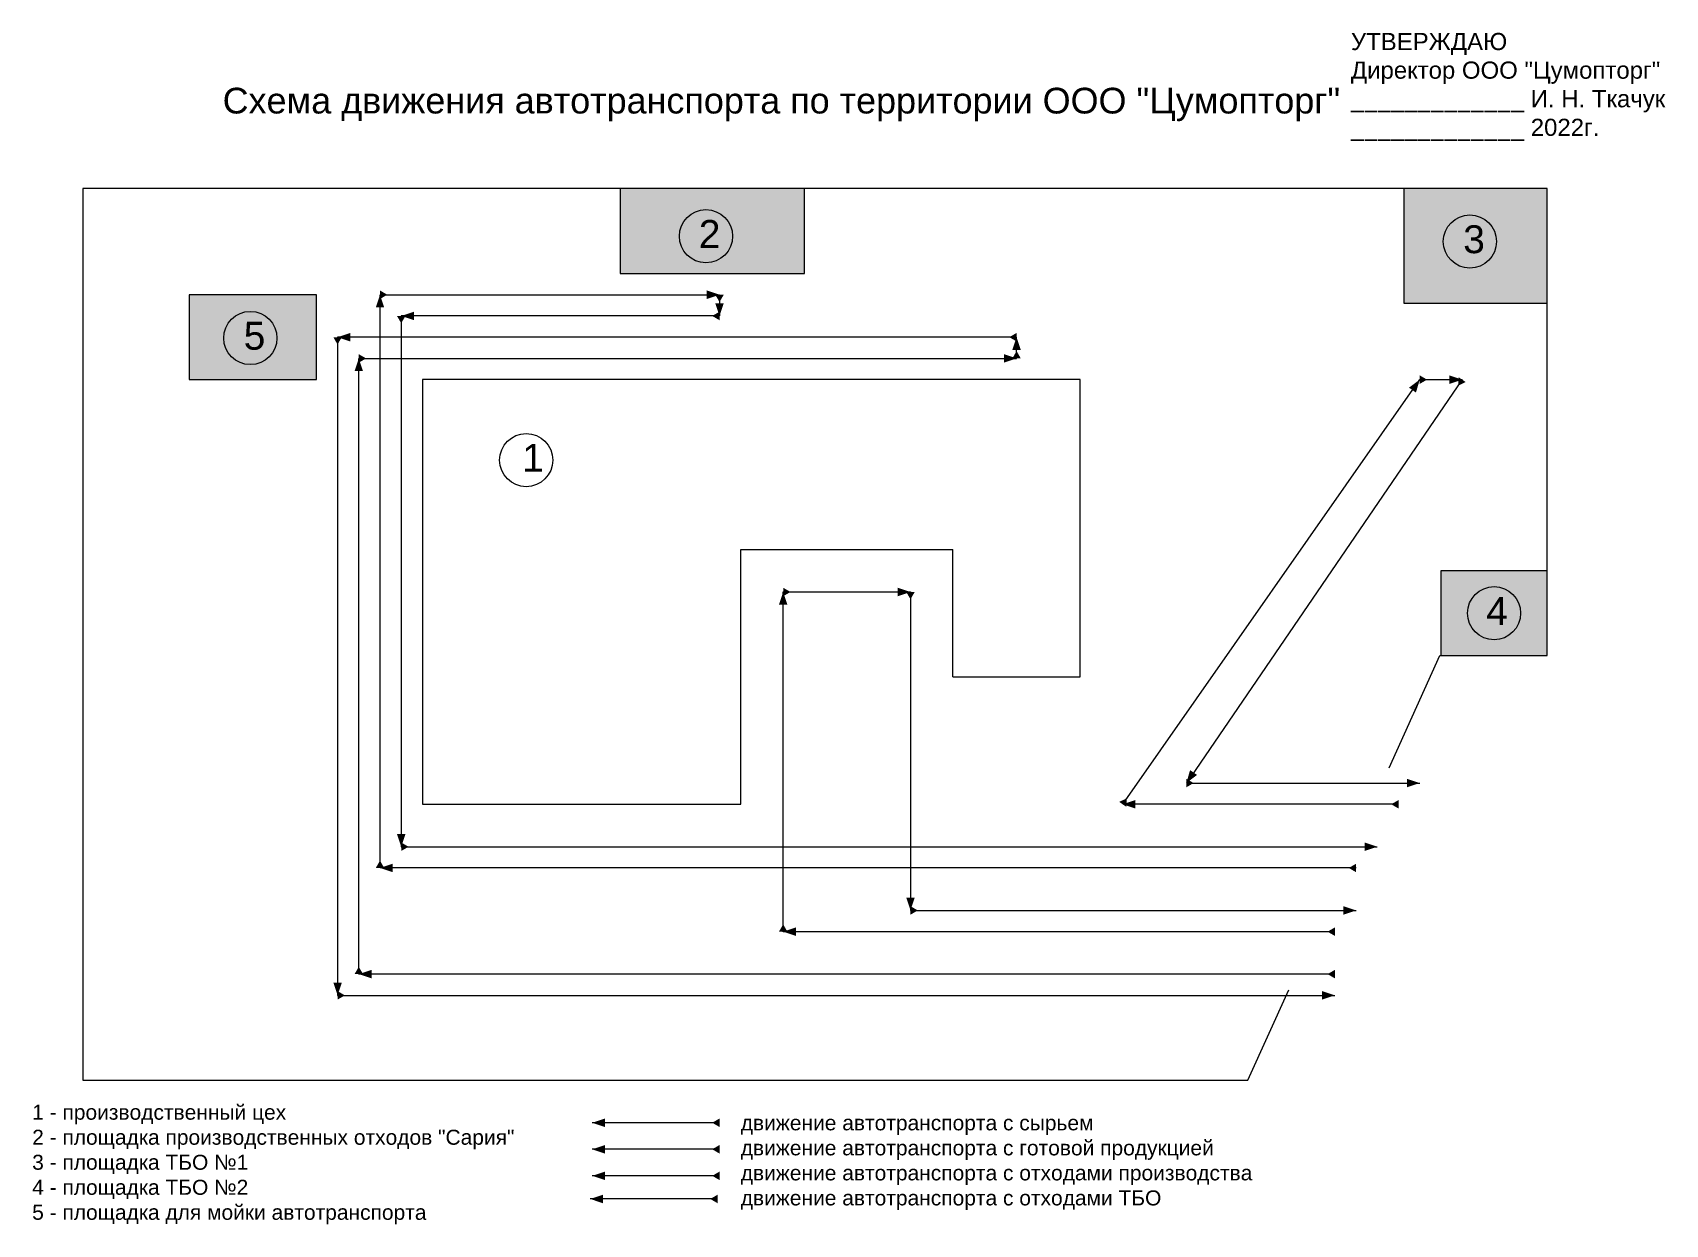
# Model space of a CAD drawing. Extents: x 28 to 413, y 5 to 285.
import ezdxf

# ---------------------------------------------------------------- set-up
doc = ezdxf.new("R2010")
doc.units = 0
doc.header["$MEASUREMENT"] = 0

msp = doc.modelspace()

# ---------------------------------------------------------------- hatches: boundary and pattern name
for points in [[(166.61, 228.75), (210, 228.75), (210, 248.75), (166.61, 248.75)], [(351.21, 221.78), (385, 221.78), (385, 248.75), (351.21, 248.75)], [(65, 203.75), (95, 203.75), (95, 223.75), (65, 223.75)], [(360, 138.75), (385, 138.75), (385, 158.75), (360, 158.75)]]:
    msp.add_hatch(color=9).paths.add_polyline_path(points, flags=0)

# ---------------------------------------------------------------- linework, layer by layer
at = {"color": 6, "linetype": 'Continuous', "lineweight": 0, "ltscale": 25.4}
for p, q in [((110, 88.75), (110, 223.75)), ((110, 223.75), (190, 223.75)), ((190, 223.75), (190, 218.75)), ((190, 218.75), (115, 218.75)), ((115, 218.75), (115, 93.75)), ((115, 93.75), (345, 93.75)), ((340, 88.75), (110, 88.75)), ((190, 16.25), (160, 16.25))]:
    msp.add_line(p, q, dxfattribs=at)
at = {"color": 5, "linetype": 'Continuous', "lineweight": 0, "ltscale": 25.4}
for p, q in [((260, 213.75), (100, 213.75)), ((100, 213.75), (100, 58.75)), ((260, 208.75), (260, 213.75)), ((105, 63.75), (105, 208.75)), ((105, 208.75), (260, 208.75)), ((100, 58.75), (335, 58.75)), ((190, 28.75), (160, 28.75))]:
    msp.add_line(p, q, dxfattribs=at)
at = {"color": 1, "linetype": 'Continuous', "lineweight": 0, "ltscale": 25.4}
for p, q in [((285, 103.75), (355, 203.75)), ((365, 203.75), (300, 108.75)), ((355, 203.75), (365, 203.75)), ((300, 108.75), (355, 108.75)), ((350, 103.75), (285, 103.75)), ((189.54, 10.8), (159.54, 10.8))]:
    msp.add_line(p, q, dxfattribs=at)
at = {"color": 7, "linetype": 'Continuous', "lineweight": 0, "ltscale": 25.4}
for p, q in [((195, 103.75), (195, 163.75)), ((195, 163.75), (245, 163.75)), ((245, 133.75), (245, 163.75)), ((347.82, 112.34), (359.76, 138.75)), ((359.76, 138.75), (385, 138.75)), ((245, 133.75), (275, 133.75)), ((314.52, 38.75), (324.17, 60.08))]:
    msp.add_line(p, q, dxfattribs=at)
at = {"color": 3, "linetype": 'Continuous', "lineweight": 0, "ltscale": 25.4}
for p, q in [((205, 73.75), (205, 153.75)), ((205, 153.75), (235, 153.75)), ((235, 153.75), (235, 78.75)), ((235, 78.75), (340, 78.75)), ((335, 73.75), (205, 73.75)), ((190, 22.5), (160, 22.5))]:
    msp.add_line(p, q, dxfattribs=at)
at = {"color": 7, "linetype": 'Continuous', "lineweight": 0, "ltscale": 25.4, "flags": 128}
for points in [[(385, 138.75), (385, 248.75), (40, 248.75), (40, 38.75), (314.52, 38.75)], [(275, 133.75), (275, 203.75), (120, 203.75), (120, 103.75), (195, 103.75)]]:
    msp.add_lwpolyline(points, dxfattribs=at)
for points in [[(166.61, 228.75), (210, 228.75), (210, 248.75), (166.61, 248.75)], [(351.21, 221.78), (385, 221.78), (385, 248.75), (351.21, 248.75)], [(65, 203.75), (95, 203.75), (95, 223.75), (65, 223.75)], [(360, 138.75), (385, 138.75), (385, 158.75), (360, 158.75)]]:
    msp.add_lwpolyline(points, close=True, dxfattribs=at)
at = {"color": 5, "linetype": 'Continuous', "lineweight": 0, "ltscale": 25.4, "flags": 128}
msp.add_lwpolyline([(335, 63.75), (105, 63.75)], dxfattribs=at)
at = {"color": 7, "linetype": 'Continuous', "lineweight": 0, "ltscale": 25.4}
for centre in [(186.81, 237.53), (366.81, 236.28), (79.45, 213.55), (144.45, 184.8), (372.5, 148.75)]:
    msp.add_circle(centre, 6.26, dxfattribs=at)
at = {"color": 6}
for points in [[(111, 220.75), (110, 223.75), (109, 220.75)], [(111.72, 223.75), (110, 224.75), (110, 222.75)], [(187, 222.75), (190, 223.75), (187, 224.75)], [(190, 222.03), (191, 223.75), (189, 223.75)], [(118, 219.75), (115, 218.75), (118, 217.75)], [(188.28, 218.75), (190, 217.75), (190, 219.75)], [(189, 221.75), (190, 218.75), (191, 221.75)], [(115, 217.03), (116, 218.75), (114, 218.75)], [(114, 96.75), (115, 93.75), (116, 96.75)], [(116.72, 93.75), (115, 94.75), (115, 92.75)], [(342, 92.75), (345, 93.75), (342, 94.75)], [(110, 90.47), (109, 88.75), (111, 88.75)], [(113, 89.75), (110, 88.75), (113, 87.75)], [(338.28, 88.75), (340, 87.75), (340, 89.75)], [(163, 17.25), (160, 16.25), (163, 15.25)], [(188.28, 16.25), (190, 15.25), (190, 17.25)]]:
    msp.add_solid(points, dxfattribs=at)
at = {"color": 5}
for points in [[(100, 212.03), (101, 213.75), (99, 213.75)], [(103, 214.75), (100, 213.75), (103, 212.75)], [(258.28, 213.75), (260, 212.75), (260, 214.75)], [(261, 210.75), (260, 213.75), (259, 210.75)], [(106, 205.75), (105, 208.75), (104, 205.75)], [(106.72, 208.75), (105, 209.75), (105, 207.75)], [(257, 207.75), (260, 208.75), (257, 209.75)], [(260, 210.47), (259, 208.75), (261, 208.75)], [(105, 65.47), (104, 63.75), (106, 63.75)], [(99, 61.75), (100, 58.75), (101, 61.75)], [(108, 64.75), (105, 63.75), (108, 62.75)], [(333.28, 63.75), (335, 62.75), (335, 64.75)], [(101.72, 58.75), (100, 59.75), (100, 57.75)], [(332, 57.75), (335, 58.75), (332, 59.75)], [(163, 29.75), (160, 28.75), (163, 27.75)], [(188.28, 28.75), (190, 27.75), (190, 29.75)]]:
    msp.add_solid(points, dxfattribs=at)
at = {"color": 1}
for points in [[(356.72, 203.75), (355, 204.75), (355, 202.75)], [(362, 202.75), (365, 203.75), (362, 204.75)], [(364.03, 202.33), (365.83, 203.19), (364.17, 204.31)], [(354.1, 200.72), (355, 203.75), (352.46, 201.87)], [(300.87, 111.79), (300, 108.75), (302.52, 110.66)], [(301.72, 108.75), (300, 109.75), (300, 107.75)], [(352, 107.75), (355, 108.75), (352, 109.75)], [(285.99, 105.16), (284.18, 104.32), (285.82, 103.18)], [(288, 104.75), (285, 103.75), (288, 102.75)], [(348.28, 103.75), (350, 102.75), (350, 104.75)], [(162.54, 11.8), (159.54, 10.8), (162.54, 9.8)], [(187.82, 10.8), (189.54, 9.8), (189.54, 11.8)]]:
    msp.add_solid(points, dxfattribs=at)
at = {"color": 3}
for points in [[(206.72, 153.75), (205, 154.75), (205, 152.75)], [(232, 152.75), (235, 153.75), (232, 154.75)], [(206, 150.75), (205, 153.75), (204, 150.75)], [(235, 152.03), (236, 153.75), (234, 153.75)], [(234, 81.75), (235, 78.75), (236, 81.75)], [(236.72, 78.75), (235, 79.75), (235, 77.75)], [(337, 77.75), (340, 78.75), (337, 79.75)], [(205, 75.47), (204, 73.75), (206, 73.75)], [(208, 74.75), (205, 73.75), (208, 72.75)], [(333.28, 73.75), (335, 72.75), (335, 74.75)], [(163, 23.5), (160, 22.5), (163, 21.5)], [(188.28, 22.5), (190, 21.5), (190, 23.5)]]:
    msp.add_solid(points, dxfattribs=at)

# ---------------------------------------------------------------- texts
at = {"attachment_point": 1}
for s, insert, char_height, width in [('\\fArial|b0|i0|;\\C7;УТВЕРЖДАЮ\\PДиректор ООО "Цумопторг"\\P_____________ И. Н. Ткачук\\P_____________ 2022г.', (338.78, 285.4), 4.0404, 80), ('\\fArial|b0|i0|;\\C7;Схема движения автотранспорта по территории ООО "Цумопторг"', (72.92, 272.49), 6.0606, 275), ('\\fArial|b0|i0|;\\C7;2', (185.12, 241.35), 6.5657, 15), ('\\fArial|b0|i0|;\\C7;3', (365.24, 240.1), 6.5657, 15), ('\\fArial|b0|i0|;\\C7;5', (77.88, 217.37), 6.5657, 15), ('\\fArial|b0|i0|;\\C7;1', (143.5, 188.62), 6.5657, 15), ('\\fArial|b0|i0|;\\C7;4', (370.67, 152.57), 6.5657, 15), ('\\fArial|b0|i0|;\\C7;1 - производственный цех\\P2 - площадка производственных отходов "Сария"\\P3 - площадка ТБО №1\\P4 - площадка ТБО №2\\P5 - площадка для мойки автотранспорта', (28.04, 33), 3.5354, 130), ('\\fArial|b0|i0|;\\C7;движение автотранспорта с сырьем\\Pдвижение автотранспорта с готовой продукцией\\Pдвижение автотранспорта с отходами производства\\Pдвижение автотранспорта с отходами ТБО', (195, 30.5), 3.5354, 127.8)]:
    msp.add_mtext(s, dxfattribs=dict(at, insert=insert, char_height=char_height, width=width))

doc.saveas('drawing.dxf')
